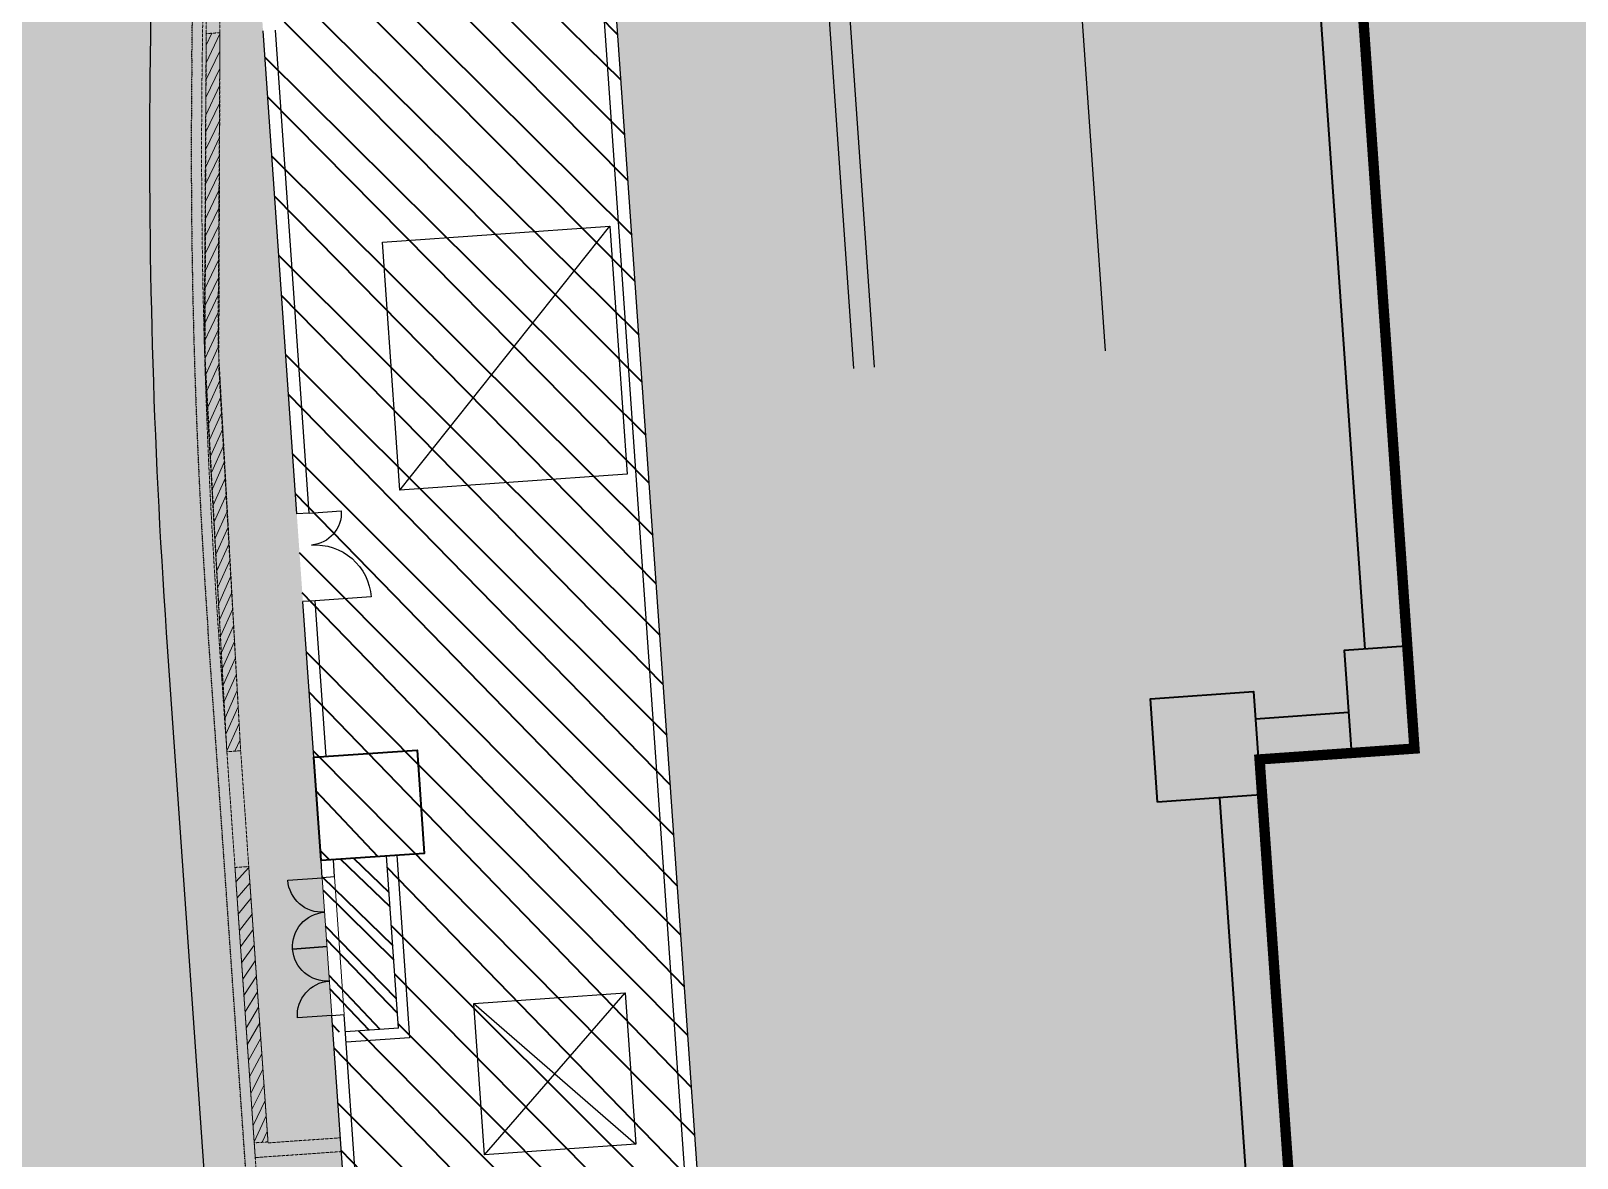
# Model space of a CAD drawing. Header units: millimetres. Extents: x 833941507 to 1669051331, y 817666127 to 1636299673.
# Drawn here: x 834623354 to 834645754, y 818005507 to 818021838 of the extents above; entities that cross this region are included whole.
import ezdxf

# ---------------------------------------------------------------- set-up
doc = ezdxf.new("R2010")
doc.units = ezdxf.units.MM
doc.header["$LTSCALE"] = 3
for name, pattern in [('CENTER', [2, 1.25, -0.25, 0.25, -0.25]), ('LB01__Road Marking$0$DASHED', [0.75, 0.5, -0.25]), ('LB01__Road Marking$0$x_160725 LB01 interim layout$0$Diag1003.1 - Rbt Give Way', [2, 1, -1])]:
    doc.linetypes.add(name, pattern=pattern)
for name, color, linetype in [('22INWA-a', 6, 'CENTER'), ('A-WSP-VOID', 7, 'Continuous'), ('LB01__Road Marking$0$MVA832_MARKING', 1, 'Continuous'), ('LB01__Road Marking$0$x_160725 LB01 interim layout$0$MVA813_KERB', 1, 'Continuous')]:
    doc.layers.add(name, color=color, linetype=linetype)
for name, color, linetype, lineweight in [('Hatch (CARR)', 252, 'Continuous', 35), ('Hatch (LTC&CB)', 252, 'Continuous', 35), ('LB01__Road Marking$0$AUDIT_D_190415114124-329', 1, 'Continuous', 13), ('UAJ-22INWA', 6, 'Continuous', 35), ('UAJ-22INWA-bw', 3, 'Continuous', 35), ('UAJ-23FLOR-a', 1, 'Continuous', 13), ('UAJ-23FLOR-h', 251, 'Continuous', 9), ('UAJ-28STRU', 6, 'Continuous', 35), ('UAJ-32INFR', 7, 'Continuous', 25)]:
    doc.layers.add(name, color=color, linetype=linetype, lineweight=lineweight)
pattern_1 = [(50.50453352453266, (0, 0), (-122.5033920604055, 100.9677247128733), [])]

# ---------------------------------------------------------------- blocks, each defined once
blk = doc.blocks.new('LB01__Road Marking')
at = {"layer": 'LB01__Road Marking$0$AUDIT_D_190415114124-329', "linetype": 'LB01__Road Marking$0$DASHED', "ltscale": 2}
h = blk.add_hatch(dxfattribs=at)
h.set_pattern_fill('ANSI31', color=1, scale=49.99999999999998, angle=5.504533524532665)
h.set_pattern_definition(pattern_1)
h.paths.add_polyline_path([(834626092.3002987, 818021812.8941047), (834626064.1813401, 818017332.4496337), (834626392.1565192, 818011408.4745038), (834626192.6434436, 818011394.5270108), (834625864.6682643, 818017318.5021405), (834625892.787223, 818021798.9466107)])
h = blk.add_hatch(dxfattribs=at)
h.set_pattern_fill('ANSI31', color=1, scale=49.99999999999998, angle=5.504533524532665)
h.set_pattern_definition(pattern_1)
h.paths.add_polyline_path([(834626509.3909454, 818009731.484716), (834626788.3408272, 818005741.2232002), (834626588.8277514, 818005727.2757062), (834626309.8778695, 818009717.537222)])
at = {"layer": 'LB01__Road Marking$0$AUDIT_D_190415114124-329', "color": 1, "linetype": 'LB01__Road Marking$0$DASHED', "ltscale": 2}
blk.add_lwpolyline([(834555318.1591753, 817944453.1774079), (834580737.082168, 817947038.8431497, 0.417165218876376), (834626756.804495, 818003324.4050797), (834626068.1776156, 818013174.9269414, -0.02081353460793768), (834625835.512824, 818021430.8118325), (834625986.5476931, 818032663.0675751), (834626097.2313513, 818040894.459167), (834626179.4511237, 818047009.0306418, -0.06065725439883298), (834626803.9749016, 818051620.4200101), (834627204.4459662, 818053151.8589801, -0.09611614066994158), (834632308.5718042, 818060851.6739492, 0.03630728790330327), (834634492.4323119, 818063421.1942466, -0.1453007424370353), (834645481.5527931, 818071778.4626138, -0.1453007424370353)], format="xyb", dxfattribs=at)
at = {"layer": 'LB01__Road Marking$0$AUDIT_D_190415114124-329', "color": 2, "linetype": 'LB01__Road Marking$0$DASHED', "ltscale": 2}
for points in [[(834627851.4153831, 818005600.9885689), (834626603.7700632, 818005513.5314173), (834626603.7618133, 818005513.6494285), (834626603.7700632, 818005513.5314173), (834626590.1722587, 818005708.0430921), (834626192.6434436, 818011394.5270107), (834625875.7253761, 818016950.4047486), (834625892.7872232, 818021798.9466107), (834625874.9493653, 818023381.7025017), (834625938.3886516, 818029193.2972944), (834625978.0058306, 818032102.4717876), (834626752.8144976, 818032091.9899377), (834626752.8144977, 818032091.9899377)], [(834627837.4301468, 818005800.4990027), (834626789.3330592, 818005727.0297366), (834626392.2458819, 818011407.1962087), (834626075.7454336, 818016955.7526846), (834626092.7911888, 818021799.7217054), (834626074.9616674, 818023381.7379167), (834626138.3737875, 818029190.8440505), (834626175.2641822, 818031899.7849152), (834626750.1090838, 818031892.0082368)]]:
    blk.add_lwpolyline(points, dxfattribs=at)
at = {"layer": 'LB01__Road Marking$0$AUDIT_D_190415114124-329', "color": 1, "linetype": 'LB01__Road Marking$0$DASHED', "ltscale": 2}
blk.add_lwpolyline([(834626092.3002987, 818021812.8941047), (834626064.1813401, 818017332.4496337), (834626392.1565192, 818011408.4745038), (834626192.6434436, 818011394.5270108), (834625864.6682643, 818017318.5021405), (834625892.787223, 818021798.9466107)], close=True, dxfattribs=at)
at = {"layer": 'LB01__Road Marking$0$AUDIT_D_190415114124-329', "color": 1, "linetype": 'LB01__Road Marking$0$DASHED', "ltscale": 2, "elevation": 6.869500669989714e-10}
blk.add_lwpolyline([(834626509.3909454, 818009731.484716), (834626788.3408272, 818005741.2232002), (834626588.8277514, 818005727.2757062), (834626309.8778695, 818009717.537222)], close=True, dxfattribs=at)
at = {"layer": 'LB01__Road Marking$0$MVA832_MARKING', "linetype": 'LB01__Road Marking$0$x_160725 LB01 interim layout$0$Diag1003.1 - Rbt Give Way'}
blk.add_lwpolyline([(834555302.9791975, 817944602.4073254), (834580722.3798147, 817947188.1216521, 0.4171831821632619), (834626607.3542099, 818003311.3049515), (834625918.5428087, 818013164.466323, -0.02081353460795715), (834625685.5263852, 818021432.8287959), (834625836.561252, 818032665.0843724), (834625947.2449101, 818040896.4759643), (834626029.4646826, 818047011.0474391, -0.06065725439838135), (834626658.8548793, 818051658.3697022), (834627061.9436901, 818053199.8191792, -0.09622347540446208), (834632201.6215752, 818060956.8483213, 0.03630728790355544), (834634371.3926781, 818063509.7911261, -0.1453007424376331), (834645428.4859407, 818071918.7619694)], format="xyb", dxfattribs=at)
at = {"layer": 'LB01__Road Marking$0$x_160725 LB01 interim layout$0$MVA813_KERB'}
blk.add_line((834638009.5440001, 818030214.0488069), (834638919.171709, 818017202.1961324), dxfattribs=at)
for points in [[(834635577.3276792, 818016968.5757554), (834634424.7627382, 818033455.546265, 0.07401028731806743), (834633478.913892, 818037323.8772167, 0.07401028731806743)], [(834635278.0580645, 818016947.6545277), (834634125.7272972, 818033431.2752787, 0.07394717688307897), (834633201.1633573, 818037210.4989098, 0.07394717688307897)], [(834555242.2592865, 817945199.3269954), (834580663.5774822, 817947785.2363821, 0.4172558377377308), (834626009.5557977, 818003258.8654162), (834625320.0035807, 818013122.6238494, -0.02081353460776735), (834625085.5806296, 818021440.8966492), (834625236.6154875, 818032673.1515614, -0.001969337003667856), (834625236.6976488, 818032677.8772377, -0.3181349123091513), (834627048.5979575, 818035197.4944578, -0.2810528539837441)]]:
    blk.add_lwpolyline(points, format="xyb", dxfattribs=at)
blk = doc.blocks.new('D1275')
at = {"layer": 'UAJ-32INFR'}
for p, q in [((1.192092895507812e-07, 810.0000003576279), (0, 1.192092895507812e-07)), ((1275.000000119209, -3.576278686523438e-07), (1275.000000119209, 464.9999995231628))]:
    blk.add_line(p, q, dxfattribs=at)
for centre, radius, start, end in [((0, 1.192092895507812e-07), 810.0000000221479, 0, 90), ((1275.000000119209, -4.76837158203125e-07), 464.9999999828543, 90, 180)]:
    blk.add_arc(centre, radius, start, end, dxfattribs=at)
blk = doc.blocks.new('GBP-LTC-LB01')
at = {"layer": 'UAJ-23FLOR-h'}
h = blk.add_hatch(dxfattribs=at)
h.set_pattern_fill('EARTH,_O', color=256, scale=180, angle=45.00000010501341)
h.set_pattern_definition([(45.00000010501341, (-1082349.699177861, 54794.90315568447), (-2.96267069188616e-06, 1616.446101792448), [1143, -1143]), (45.00000010501341, (-1082652.782822503, 55097.98679921505), (-2.96267069188616e-06, 1616.446101792448), [1143, -1143]), (45.00000010501341, (-1082955.866467144, 55401.07044274564), (-2.96267069188616e-06, 1616.446101792448), [1143, -1143]), (135.0000001050134, (-1082955.866467515, 55603.12620546969), (-1616.446101792448, -2.96267069188616e-06), [1143, -1143]), (135.0000001050134, (-1082652.782823984, 55906.20985011128), (-1616.446101792448, -2.96267069188616e-06), [1143, -1143]), (135.0000001050134, (-1082349.699180454, 56209.29349475286), (-1616.446101792448, -2.96267069188616e-06), [1143, -1143])])
h.paths.add_polyline_path([(834669469.2548146, 818015499.1701102), (834651080.8176275, 818014213.7929552), (834651091.333055, 818014066.030459), (834669479.7621983, 818015351.5226754)], flags=16)
edge = h.paths.add_edge_path()
edge.add_arc((834611763.613195, 818123015.0723449), 22001.28373588376, 94.00071865262937, 118.6886834190998)
edge.add_line((834601201.8916234, 818142315.5004095), (834593918.3367147, 818141228.3801512))
edge.add_arc((834611768.400262, 818123014.0298539), 25502.69251264854, 93.99715914630349, 134.4212748451599, ccw=False)
edge.add_line((834609990.6837641, 818148454.6872638), (834618164.3568528, 818149025.8389109))
edge.add_line((834618164.3568528, 818149025.8389109), (834618408.292444, 818145534.9100552))
edge.add_line((834618408.292444, 818145534.9100552), (834616365.4114578, 818145392.1596863))
edge.add_line((834616365.4114578, 818145392.1596863), (834616609.385029, 818141900.6873076))
edge.add_line((834616609.385029, 818141900.6873076), (834611621.5474902, 818141552.1522465))
edge.add_line((834611621.5474902, 818141552.1522465), (834611377.6128702, 818145043.0672039))
edge.add_line((834611377.6128702, 818145043.0672039), (834610228.6059371, 818144962.7428077))
h.paths.add_polyline_path([(834673232.9366938, 818197365.8783082), (834607546.4897544, 818192773.8917836), (834599172.4998745, 818174435.3001034), (834588349.0999149, 818152374.5000834), (834578621.5499489, 818133890.6500655), (834568418.2999822, 818115665.3000468), (834556456.700019, 818095618.300025), (834546606.4000474, 818080041.600007), (834532219.3000866, 818058623.7499806), (834523692.1501086, 818046595.7499651), (834515683.5001286, 818035708.4999502), (834508244.2001468, 818025929.8999366), (834500656.3001646, 818016266.0999228), (834489786.8001888, 818002934.0999027), (834483448.3002025, 817995421.2998908), (834478637.6002128, 817989841.6998823), (834458453.7502539, 817967379.2998452), (834441506.4997879, 817949096.357832), (834383075.7479855, 817886437.0757562), (834482026.687943, 817893354.5055006), (834551919.0356153, 817920008.6018127), (834634905.1297382, 817930637.1330649), (834634022.9972101, 817939309.3515325), (834633770.0685325, 817941795.8857912), (834633577.6912351, 817943687.0236263), (834508697.0405153, 817930983.6118022), (834507053.464672, 817930191.4384525), (834506409.4608335, 817939426.9553951), (834507656.9383341, 817945566.7269546), (834503417.0808368, 818006767.0327235), (834503064.3680854, 818011762.6720035), (834514052.9096247, 818025791.9353799), (834520784.6504849, 818034889.3491884), (834526318.8615147, 818042436.9444461), (834532381.6860782, 818050705.6283545), (834536345.7196504, 818056472.6778568), (834542258.4127678, 818065225.6191521), (834550405.86193, 818077286.9078631), (834561578.9964366, 818095001.9633045), (834574522.6610527, 818117080.0346472), (834587768.8781933, 818140310.2095475), (834609774.1305691, 818143594.9757913), (834610001.9653326, 818140335.8947712), (834634252.5395212, 818142031.4686226), (834636806.8958616, 818105492.469254), (834642791.4816118, 818105913.7478601), (834646278.5594581, 818056032.5832597), (834640293.170484, 818055614.1586573), (834643382.3380679, 818011424.9081372), (834641138.4146172, 818011267.9554363), (834645775.7848747, 817944927.8676329), (834639048.3570181, 817944243.5239328), (834640362.1165634, 817931328.1108725), (834651070.3910474, 817932706.91456), (834650587.6677916, 817936476.1291044), (834685105.7378002, 817940896.8578628), (834685588.4610578, 817937127.6433052), (834691373.7890701, 817937868.5701854)])
at = {"layer": '22INWA-a', "ltscale": 5, "const_width": 150, "flags": 128}
blk.add_lwpolyline([(834648790.5585468, 817968144.8010727), (834645868.1127554, 817967942.7185566), (834648790.5585468, 817968144.8010727), (834651277.0548606, 817932186.054306), (834646732.9119703, 817931602.6841583), (834552249.9020534, 817919488.4926492), (834509653.719406, 817903226.8796499), (834506670.2002928, 817945929.5476125), (834505134.9406862, 817946512.7590431), (834503326.1238061, 817972339.5114205), (834504156.5737509, 817972397.65377), (834501745.5432788, 818006830.7416781), (834502410.2590361, 818006877.2948229), (834493650.5402416, 818132199.4721122), (834495221.4466506, 818132309.2531987), (834492443.3530575, 818172005.4249322), (834498761.0000008, 818180933.000002, 0.1039453279364779), (834533697.0000086, 818164790.9999983, 0.0281485251874361), (834560518.0000027, 818159716.0000006), (834570883.0000095, 818156559.9999988, 0.01218113012787053), (834580152.0000002, 818154030, 0.0118168953345502), (834589679.9999993, 818153626.0000007, 0.01895900772234266), (834627610.0000029, 818154459.9999995), (834630540.0000026, 818155389.0000011), (834633307.5130115, 818155581.3607701), (834636812.9937819, 818105509.8540434), (834642798.3436269, 818105928.8853481), (834646290.2711654, 818056050.9699742), (834640304.3231351, 818055631.8967907), (834643398.1701388, 818011440.063687), (834641154.3077285, 818011282.972015), (834642938.4361839, 817985813.1960229), (834644624.4133606, 817985929.8185481), (834645081.8954498, 817979313.4479716), (834645868.1127554, 817967942.7185566)], format="xyb", close=True, dxfattribs=at)
at = {"layer": 'A-WSP-VOID'}
for p, q in [((834628698.6637144, 818015186.1685898, 0.01474395836796979), (834631739.5745792, 818019007.5375999, 0.01474395836796989)), ((834629770.0591002, 818007747.0263245, 0.02552314841705079), (834632118.1253648, 818005705.8049207, 0.02552314841705079)), ((834629923.4815307, 818005552.3824904, 0.02552314841705079), (834631964.7029324, 818007900.4487543, 0.1009334009518904))]:
    blk.add_line(p, q, dxfattribs=at)
for points, elevation in [([(834628447.6088285, 818018777.4039545), (834631739.5745792, 818019007.5376), (834631990.6294651, 818015416.3022354), (834628698.6637144, 818015186.1685901)], 0.01474395836796979), ([(834629770.0591002, 818007747.0263249), (834631964.7029347, 818007900.4487548), (834632118.1253648, 818005705.8049207), (834629923.4815307, 818005552.3824904)], 0.01474395836796989)]:
    blk.add_lwpolyline(points, close=True, dxfattribs=dict(at, elevation=elevation))
at = {"layer": 'UAJ-22INWA', "lineweight": -3}
for p, q in [((834633168.0229666, 818000455.8690993), (834630983.1469102, 818031709.6084659)), ((834633539.0133709, 817997730.1141388, 3.803477333433336e-09), (834631150.1559343, 818031901.7229791, 1.217779477275666e-07)), ((834627385.0367806, 818014853.303648), (834626895.855351, 818021850.8398398)), ((834627385.0367799, 818014853.303648), (834627205.4750117, 818014840.7509036)), ((834627473.952052, 818013581.4077896), (834627294.3902835, 818013568.8550451)), ((834627631.6055143, 818011326.2408166), (834627473.9520527, 818013581.4077896)), ((834627753.6461177, 818009580.5012714), (834627736.21174, 818009829.892768)), ((834628106.8658576, 818004527.8403097), (834627893.1210543, 818007585.3705139))]:
    blk.add_line(p, q, dxfattribs=at)
at = {"layer": 'UAJ-22INWA'}
blk.add_line((834641138.4595566, 818011268.0436451), (834643382.3378763, 818011424.9079072), dxfattribs=at)
at = {"layer": 'UAJ-22INWA', "lineweight": -3, "elevation": -6.869500669989615e-10}
for points in [[(834627205.4750302, 818014840.7509044), (834626716.2935829, 818021838.2870952)], [(834627452.0437732, 818011313.6880676), (834627294.3903054, 818013568.8550466)], [(834627753.6461177, 818009580.5012714), (834627574.0843501, 818009567.9485272), (834627556.649972, 818009817.3400232)], [(834627939.8568449, 818004335.725792), (834627713.5592905, 818007572.81777), (834627893.1210543, 818007585.3705139)]]:
    blk.add_lwpolyline(points, dxfattribs=at)
at = {"layer": 'UAJ-22INWA-bw', "lineweight": -3}
for p, q in [((834628653.9619097, 818009894.0505564), (834628838.7610294, 818007250.5022426)), ((834628838.7610292, 818007250.5022427), (834627921.0161016, 818007186.3435048))]:
    blk.add_line(p, q, dxfattribs=at)
at = {"layer": 'UAJ-22INWA-bw', "lineweight": -3, "elevation": -9.892986158387593e-10}
for points in [[(834628678.6843473, 818007389.677523), (834628504.3370855, 818009883.5906283)], [(834628678.6843472, 818007389.677523), (834627910.5554813, 818007335.9783118)]]:
    blk.add_lwpolyline(points, dxfattribs=at)
at = {"layer": 'UAJ-23FLOR-a'}
for p, q in [((834627574.0843501, 818009567.9485272), (834627713.4872743, 818007572.8127354)), ((834627893.1210543, 818007585.3705139), (834627753.6461176, 818009580.5012714))]:
    blk.add_line(p, q, dxfattribs=at)
at = {"layer": 'UAJ-32INFR', "elevation": -7.109701720581358e-10, "flags": 128}
for points in [[(834627643.8283554, 818008570.3836056), (834627145.0453904, 818008535.5141138, -0.4142135537535632), (834627608.958546, 818009069.1662197, -0.4142135623200233), (834627075.3064518, 818009533.0794042), (834627574.089091, 818009567.9488587)], [(834627713.5241055, 818007572.8153104), (834627214.7411405, 818007537.9458185, -0.4142135537535632), (834627678.6542962, 818008071.5979245, -0.4142135623200233), (834627145.0022019, 818008535.511109), (834627643.7848411, 818008570.3805635)]]:
    blk.add_lwpolyline(points, format="xyb", dxfattribs=at)
blk.add_blockref('LB01__Road Marking', (2.384185791015625e-07, 1.192092895507812e-07))
at = {"layer": 'UAJ-32INFR', "xscale": -1, "rotation": 273.998550001581}
blk.add_blockref('D1275', (834627473.952052, 818013581.4077897), dxfattribs=at)
blk = doc.blocks.new('GBP-STR-B01-L1')
at = {"layer": 'UAJ-28STRU'}
for p, q in [((834639631.0423305, 818056473.2497807), (834642678.5689977, 818012879.6426511)), ((834642442.063092, 818011960.9125555), (834641096.5470403, 818011866.8506625))]:
    blk.add_line(p, q, dxfattribs=at)
for points in [[(834508702.9475287, 817930984.505292), (834645775.5059664, 817944927.8061861), (834641137.7850451, 818011268.2691774), (834643381.7144042, 818011425.1370522), (834640292.345265, 818055617.2834207), (834646278.3357279, 818056035.7500606), (834645352.0679269, 818069285.6239934), (834643799.4765604, 818091494.7948761), (834642791.4622128, 818105914.0190067), (834636806.0699391, 818105495.5941848), (834634251.9350892, 818142031.426188), (834610016.1934161, 818140337.1619818), (834609788.3001149, 818143597.0804552), (834599871.3073, 818142116.9016232)], [(834640574.1336257, 818010727.3726621), (834641222.6940178, 818001450.0147915)]]:
    blk.add_lwpolyline(points, dxfattribs=at)
for points in [[(834642483.9055622, 818011362.3733451), (834643381.7144042, 818011425.1370522), (834643277.1082258, 818012921.4851224), (834642379.2993838, 818012858.7214154)], [(834639676.9292009, 818010664.6511602), (834639572.3229427, 818012160.9992225), (834641068.671006, 818012265.6054846), (834641173.277265, 818010769.2574185)], [(834627452.0889723, 818011313.6912273), (834628948.4370378, 818011418.2974851), (834629053.0432975, 818009921.9494207), (834627556.6952327, 818009817.3431606)]]:
    blk.add_lwpolyline(points, close=True, dxfattribs=at)

msp = doc.modelspace()

# ---------------------------------------------------------------- hatches: boundary and pattern name
at = {"layer": 'Hatch (CARR)'}
h = msp.add_hatch(dxfattribs=at)
h.set_pattern_fill('ANSI36', color=256, scale=150, angle=90)
h.set_pattern_definition([(135, (-187022.2791678905, -52565.43556797504), (-926.0889124852565, 252.5697034050701), [1190.625, -238.125, 0, -238.125])])
edge = h.paths.add_edge_path()
edge.add_line((834611924.5285674, 818109421.9795382), (834607685.9333189, 818109069.0317029))
edge.add_line((834607685.9333189, 818109069.0317029), (834607665.2085136, 818107991.0627096))
edge.add_arc((834589039.2587397, 818108445.5984795), 18631.49504860748, 309.865898157549, 358.6020678849919, ccw=False)
edge.add_arc((834615999.1085237, 818076947.9305882), 22831.05689388325, 131.1287194590977, 153.7989258374957)
edge.add_arc((834586528.4374498, 818091417.1166068), 10000.0226383043, 275.0745481675095, 333.9678967565785, ccw=False)
edge.add_line((834587412.9577368, 818081456.2895012), (834588264.1163628, 818069423.8069654))
edge.add_arc((834582903.8927284, 818050145.0407581), 20010.06806292654, 39.44810754976709, 74.46206477656318, ccw=False)
edge.add_arc((834615731.5683885, 818077154.0027018), 22500.40496489586, 219.4438065653649, 234.5202163538755)
edge.add_arc((834588161.6360995, 818038473.4132097), 25000.00734784145, 12.1660642206499, 54.520360264797375, ccw=False)
edge.add_arc((834582999.1828797, 818037622.7792686), 30226.87180901134, 2.0399708739242897, 11.679977439033507, ccw=False)
edge.add_line((834613206.8980196, 818038698.7557493), (834615631.2604762, 818004019.2636257))
edge.add_arc((834569688.7781495, 818001746.1404777), 45998.68227666659, -6.715735871121581, 2.8325470116383826, ccw=False)
edge.add_arc((834571414.0748671, 818001695.7862222), 44279.59500290213, 274.6272267813296, 353.08790164783454, ccw=False)
edge.add_line((834574986.2241068, 817957560.5136681), (834554838.43618, 817955511.3338273))
edge.add_line((834554838.43618, 817955511.3338273), (834555086.0693473, 817951969.0996875))
edge.add_line((834555086.0693473, 817951969.0996875), (834553985.1375787, 817951373.9306439))
edge.add_line((834553985.1375787, 817951373.9306439), (834556566.8998852, 817951132.0247827))
edge.add_line((834556566.8998852, 817951132.0247827), (834554870.825874, 817950512.5267926))
edge.add_line((834554870.825874, 817950512.5267926), (834555242.2592868, 817945199.3269953))
edge.add_line((834555242.2592868, 817945199.3269953), (834580663.5774826, 817947785.2363821))
edge.add_arc((834575886.0608323, 817997961.0018529), 50402.69939119431, 275.4390559034364, 360.000000000271)
edge.add_arc((834575886.0608389, 817997961.0018531), 50402.69938445091, 0, 6.033545123572209)
edge.add_line((834626009.5557979, 818003258.8654163), (834625320.0035809, 818013122.6238494))
edge.add_arc((834725073.7348828, 818020096.2917871), 99997.19472644464, 179.2295533322738, 183.9989754623971, ccw=False)
edge.add_line((834625085.5806298, 818021440.8966492), (834625236.697649, 818032677.8772377))
edge.add_arc((834627922.0571212, 818032658.0033417), 2685.43301283759, 108.9811807542396, 179.5759712670284, ccw=False)
edge.add_arc((834628204.4121966, 818032510.4798577), 2924.98455717082, 77.00889104197461, 113.27543302077399, ccw=False)
edge.add_line((834628861.9482889, 818035360.5993196), (834628476.3411659, 818040874.2326924))
edge.add_arc((834628077.503284, 818035877.398655), 5012.726010108237, 85.43643376848652, 98.7312967742884)
edge.add_arc((834628036.8578303, 818036256.3859787), 4631.993233472201, 98.94598531661237, 115.2556639829105)
edge.add_arc((834625847.2461665, 818040897.8163618), 499.9922731250711, 179.2291312922244, 295.2567071070752, ccw=False)
edge.add_line((834625347.2991458, 818040904.5431534), (834625429.5189184, 818047019.1146282))
edge.add_arc((834645427.711174, 818046750.2094804), 20000.00008677739, 165.3450134809267, 179.2296202883739, ccw=False)
edge.add_line((834626078.3747905, 818051810.1684713), (834626528.5514432, 818053531.6862797))
edge.add_arc((834626915.5387123, 818053430.4891769), 400.0000000177168, 10.695152377167176, 165.3453209340456, ccw=False)
edge.add_arc((834673015.6694742, 818062137.1754668), 46515.11955036519, 190.6951714240863, 201.3939059048265)
edge.add_line((834629705.6919295, 818045169.4946631), (834632608.6630743, 818049408.1890775))
edge.add_arc((834657538.9597654, 818054466.6885248), 25438.31971198219, 165.4360592545937, 191.4699240814062, ccw=False)
edge.add_arc((834645834.1093973, 818057254.4316806), 13410.80803601128, 134.7551571944779, 164.3886809634555, ccw=False)
edge.add_arc((834654069.5153738, 818049100.0720308), 25000.00000381124, 110.94916711504649, 134.9999999998068, ccw=False)
edge.add_line((834645131.0269992, 818072447.5221221), (834644597.6069973, 818080086.5705675))
edge.add_arc((834649926.7819381, 818053872.7880319), 26750.00000693784, 101.4914377666272, 112.9600991647533)
edge.add_arc((834639130.3294133, 818079447.9432485), 1011.218991569462, 186.4126899392967, 290.9488293182595, ccw=False)
edge.add_arc((834615732.2898611, 818077144.808664), 22500.00000909457, 5.586125076769975, 15.96051403662737)
edge.add_arc((834638326.3981731, 818083606.7178259), 1000.000000096708, 72.18054130292307, 195.9605569039716, ccw=False)
edge.add_arc((834652938.8698812, 818129065.9101906), 46749.99999867704, 252.1804366808144, 259.4591757909558)
edge.add_line((834644386.6088485, 818083104.8252262), (834643939.7361603, 818089497.1383101))
edge.add_arc((834650687.7391248, 818128671.741111), 39751.5414622157, 240.552645855678, 260.2264546383112, ccw=False)
edge.add_arc((834638496.4009235, 818107130.2430995), 14999.50979187298, 192.8811278257501, 240.6519724401148, ccw=False)
edge.add_line((834623874.3586586, 818103786.4168482), (834622817.4273343, 818108620.3345392))
edge.add_arc((834642767.1082911, 818112268.769777), 20280.55349256432, 185.5442359270914, 190.3638307884426, ccw=False)
edge.add_line((834622581.4291993, 818110309.3796762), (834612780.934843, 818109493.2924905))
edge.add_arc((834641861.4179806, 818113470.7547268), 29351.23004846225, 187.7882635547602, 192.6445844580893)
edge.add_line((834613222.0515536, 818107045.6947254), (834612137.9938439, 818106966.7564445))
edge.add_arc((834678301.9925529, 818113956.1661862), 66532.14691934951, 183.9077542116084, 186.0302271486492, ccw=False)
edge = h.paths.add_edge_path(flags=16)
edge.add_arc((834615731.2891132, 818077153.7044541), 12500, 0, 180)
edge.add_arc((834615731.2891132, 818077153.7044541), 12500, 180, 360)
edge = h.paths.add_edge_path(flags=16)
edge.add_line((834611868.9525105, 818104450.8138934), (834613972.7539883, 818104597.8847685))
edge.add_line((834613972.7539883, 818104597.8847685), (834614793.1774402, 818100839.5302539))
edge.add_arc((834613826.0732937, 818100578.154647), 1001.802195056169, -85.30379685559512, 15.123792415676405, ccw=False)
edge.add_arc((834619584.2630095, 818044960.8780395), 54912.98870505806, 95.93306834801301, 97.32695457863969)
edge.add_arc((834612511.2219769, 818100425.7467451), 1002.709727811401, 172.2733697093307, 273.99854999629923, ccw=False)
edge.add_arc((834561933.955179, 818106999.5461824), 49999.99994777545, 352.6009145688089, 357.078101614923)
edge = h.paths.add_edge_path(flags=16)
edge.add_line((834620090.9091382, 818049922.9776292), (834618289.6580604, 818049797.0548971))
edge.add_arc((834580970.7048192, 818042316.7731427), 38061.25176798405, 11.33427539532187, 15.91795170803397)
edge.add_arc((834591802.8816204, 818043743.072171), 27300.13400988516, 19.27623700822855, 22.15258949295576)
edge.add_arc((834617550.8908839, 818054225.7946192), 499.9999998739989, 94.53759005294211, 202.1525944576026, ccw=False)
edge.add_arc((834615731.2890984, 818077153.7045648), 22500.00011170959, 274.5375897114041, 280.0526075713317)
edge.add_arc((834619745.9927177, 818054506.8027898), 500.0000004199199, -8.861719909792726, 100.05260729722511, ccw=False)
edge.add_arc((834638671.9807276, 818051564.0583891), 18653.40096255677, 171.1626590973889, 185.0472684119796)
edge = h.paths.add_edge_path(flags=16)
edge.add_line((834620198.0613732, 818047424.3669351), (834618701.7133052, 818047319.7607301))
edge.add_line((834618701.7133052, 818047319.7607301), (834619053.6485708, 818042377.7867736))
edge.add_line((834619053.6485708, 818042377.7867736), (834619277.5450168, 818039251.2414795))
edge.add_line((834619277.5450168, 818039251.2414795), (834621789.2390194, 818004177.3258013))
edge.add_arc((834571670.8950224, 818002621.7047793), 50142.48061041492, -82.8094267226162, 1.7778303358081757, ccw=False)
edge.add_line((834577947.2294141, 817952873.5793033), (834554875.8287184, 817950440.9631954))
edge.add_line((834554875.8287184, 817950440.9631954), (834554896.5956267, 817950143.9012471))
edge.add_line((834554896.5956267, 817950143.9012471), (834580030.4609287, 817952804.2608175))
edge.add_arc((834573485.4272178, 818001019.3171521), 48657.26177690306, 277.7304593452858, 360.0000000001403)
edge.add_line((834622142.6889946, 818001019.3171523), (834619659.9161898, 818038109.1768906))
edge.add_arc((834783609.8433712, 818029932.1045521), 164153.7180048101, 174.3889035222556, 177.144714625774, ccw=False)
edge.add_arc((834619491.2976546, 818046225.8154538), 789.836621362968, 342.0455665106547, 367.1703407386046)
edge.add_line((834620274.9573171, 818046324.4025819), (834620198.0613732, 818047424.3669351))
h = msp.add_hatch(dxfattribs=at)
h.set_pattern_fill('ANSI32', color=256, scale=100, angle=90)
h.set_pattern_definition([(135, (0, 0), (-673.5192090801866, -673.5192090801866), []), (135, (2.749411666127753e-14, 449.013), (-673.5192090801866, -673.5192090801866), [])])
h.paths.add_polyline_path([(834631150.1559342, 818031901.722979), (834628328.9788228, 818031704.5010633), (834628341.5315738, 818031524.9392954), (834626744.7140235, 818031413.319543), (834626688.4526601, 818027254.5320952), (834627162.2662148, 818027287.6552955), (834627282.5633473, 818025566.855017), (834626665.6183771, 818025523.7258339), (834626663.1898122, 818025343.1167573), (834627868.8084955, 818025427.3987466), (834628008.2834334, 818023432.2679653), (834626611.6918808, 818023334.6354522), (834627556.695233, 818009817.3431606), (834628504.2926164, 818009883.5875195), (834628678.6843473, 818007389.6775229), (834627730.9936407, 818007323.4266746), (834627939.8568449, 818004335.725792), (834628413.7003994, 818004368.8510959), (834628547.9315685, 818002448.5575745), (834630731.9399245, 818002601.2227749), (834630724.9661775, 818002700.9793125), (834633179.5161983, 818002872.5711827)])
h = msp.add_hatch(dxfattribs=at)
h.set_pattern_fill('ANSI32', color=256, scale=50, angle=90)
h.set_pattern_definition([(135, (0, 0), (-336.7596045400933, -336.7596045400933), []), (135, (1.374705833063876e-14, 224.5065), (-336.7596045400933, -336.7596045400933), [])])
h.paths.add_polyline_path([(834628504.2926164, 818009883.5875195), (834627556.695233, 818009817.3431606), (834627730.9936407, 818007323.4266746), (834628678.6843473, 818007389.6775229)])
at = {"layer": 'Hatch (LTC&CB)'}
h = msp.add_hatch(dxfattribs=at)
h.set_pattern_fill('ANSI38', color=256, scale=100)
h.set_pattern_definition([(318.9998376927443, (834479093.7342951, 818230174.1493032), (208.2994204990571, 239.6197016519238), []), (48.99983769274426, (834479093.7342951, 818230174.1493032), (176.9791393461904, 687.5388238029047), [793.75, -476.25])])
edge = h.paths.add_edge_path()
edge.add_line((834601196.1932279, 818142314.5248821), (834603754.2640262, 818142696.3710381))
edge.add_line((834603754.2640262, 818142696.3710381), (834603901.899728, 818141707.3292294))
edge.add_line((834603901.899728, 818141707.3292294), (834603810.4683098, 818141693.6886882))
edge.add_arc((834611763.2944388, 818123016.3620529), 20299.99935169609, 113.0643579575305, 141.3575808429331)
edge.add_line((834595907.8101043, 818135692.8596053), (834595395.44903, 818135656.8608108))
edge.add_line((834595395.44903, 818135656.8608108), (834583111.7173193, 818114341.0318873))
edge.add_line((834583111.7173193, 818114341.0318873), (834578121.5842528, 818106513.8910732))
edge.add_line((834578121.5842528, 818106513.8910732), (834575731.6542978, 818102809.499759))
edge.add_line((834575731.6542978, 818102809.499759), (834574387.4489166, 818100725.9814435))
edge.add_line((834574387.4489166, 818100725.9814435), (834573113.9765022, 818098752.0992287))
edge.add_line((834573113.9765022, 818098752.0992287), (834573145.2547638, 818098730.6477773))
edge.add_line((834573145.2547638, 818098730.6477773), (834569989.114683, 818093770.2015171))
edge.add_line((834569989.114683, 818093770.2015171), (834566534.9997851, 818088385.676982))
edge.add_line((834566534.9997851, 818088385.676982), (834566514.0877519, 818088398.2967066))
edge.add_line((834566514.0877519, 818088398.2967066), (834558743.6087797, 818076256.6317656))
edge.add_line((834558743.6087797, 818076256.6317656), (834557653.4005865, 818074495.7072132))
edge.add_line((834557653.4005865, 818074495.7072132), (834553498.9169745, 818068288.5571573))
edge.add_line((834553498.9169745, 818068288.5571573), (834548580.861871, 818060932.1282293))
edge.add_line((834548580.861871, 818060932.1282293), (834544328.2635252, 818054726.3367485))
edge.add_line((834544328.2635252, 818054726.3367485), (834544332.1488035, 818054704.6644962))
edge.add_line((834544332.1488035, 818054704.6644962), (834540324.5978602, 818048716.6949816))
edge.add_line((834540324.5978602, 818048716.6949816), (834541041.3244038, 818048232.540333))
edge.add_line((834541041.3244038, 818048232.540333), (834540089.7288045, 818046823.8296406))
edge.add_line((834540089.7288045, 818046823.8296406), (834539737.5511322, 818047061.7285419))
edge.add_line((834539737.5511322, 818047061.7285419), (834533115.7546033, 818038377.7374016))
edge.add_line((834533115.7546033, 818038377.7374016), (834515220.9619001, 818015146.6305978))
edge.add_arc((834538026.0069846, 818000636.2612507), 27029.99999804167, 147.5322628657497, 176.1870880981713)
edge.add_line((834511055.837681, 818002433.7226919), (834511444.9861017, 817996891.2334589))
edge.add_line((834511444.9861017, 817996891.2334589), (834511474.1084727, 817996474.6528435))
edge.add_line((834511474.1084727, 817996474.6528435), (834508641.2167096, 817996276.6106825))
edge.add_line((834508641.2167096, 817996276.6106825), (834508910.6816144, 817992422.053122))
edge.add_line((834508910.6816144, 817992422.053122), (834511353.3752296, 817992955.9577066))
edge.add_line((834511353.3752296, 817992955.9577066), (834513357.6638721, 817964213.0085849))
edge.add_line((834513357.6638721, 817964213.0085849), (834513308.9477361, 817964209.6026397))
edge.add_line((834513308.9477361, 817964209.6026397), (834513879.4049544, 817955918.7523347))
edge.add_line((834513879.4049544, 817955918.7523347), (834514876.6139696, 817955988.4575205))
edge.add_line((834514876.6139696, 817955988.4575205), (834515053.0661077, 817953464.409199))
edge.add_arc((834528221.0653924, 817954382.9922421), 13199.99999874826, 183.9904169536054, 259.8372334186261)
edge.add_line((834525891.9897077, 817941390.0939349), (834525974.5254321, 817940578.7091386))
edge.add_line((834525974.5254321, 817940578.7091386), (834555356.336757, 817943567.4939791))
edge.add_line((834555356.336757, 817943567.4939791), (834594711.6949315, 817947570.8029128))
edge.add_line((834594711.6949315, 817947570.8029128), (834594754.1988673, 817947152.9591447))
edge.add_line((834594754.1988673, 817947152.9591447), (834616096.9028597, 817949323.9834652))
edge.add_line((834616096.9028597, 817949323.9834652), (834631854.2065201, 817950926.8492302))
edge.add_line((834631854.2065201, 817950926.8492302), (834631836.7081357, 817951177.1563083))
edge.add_line((834631836.7081357, 817951177.1563083), (834639760.382062, 817951731.0818821))
edge.add_line((834639760.382062, 817951731.0818821), (834640506.9704407, 817944391.5874598))
edge.add_line((834640506.9704407, 817944391.5874598), (834508703.5709968, 817930984.2761916))
edge.add_line((834508703.5709968, 817930984.2761916), (834508663.5146245, 817930982.1632618))
edge.add_line((834508663.5146245, 817930982.1632618), (834507053.4646711, 817930191.4384522))
edge.add_line((834507053.4646711, 817930191.4384522), (834506409.4608326, 817939426.9553951))
edge.add_line((834506409.4608326, 817939426.9553951), (834507674.9508276, 817945699.3234407))
edge.add_line((834507674.9508276, 817945699.3234407), (834503067.5031257, 818011766.6800821))
edge.add_line((834503067.5031257, 818011766.6800821), (834515005.9420724, 818027008.3036696))
edge.add_line((834515005.9420724, 818027008.3036696), (834526318.8603592, 818042436.9452374))
edge.add_line((834526318.8603592, 818042436.9452374), (834533248.4343333, 818051887.545926))
edge.add_line((834533248.4343333, 818051887.545926), (834545204.9352987, 818069586.3738981))
edge.add_line((834545204.9352987, 818069586.3738981), (834551695.4067936, 818079200.6226892))
edge.add_line((834551695.4067936, 818079200.6226892), (834551700.6621838, 818079300.5666262))
edge.add_line((834551700.6621838, 818079300.5666262), (834554860.111537, 818084257.5104706))
edge.add_line((834554860.111537, 818084257.5104706), (834556162.9385583, 818086301.5433419))
edge.add_line((834556162.9385583, 818086301.5433419), (834561579.1108731, 818095002.152886))
edge.add_line((834561579.1108731, 818095002.152886), (834564610.1881032, 818100023.5882319))
edge.add_line((834564610.1881032, 818100023.5882319), (834566711.8413072, 818103505.2825594))
edge.add_line((834566711.8413072, 818103505.2825594), (834567220.9571147, 818104369.6755948))
edge.add_line((834567220.9571147, 818104369.6755948), (834571219.8492384, 818111331.3275263))
edge.add_line((834571219.8492384, 818111331.3275263), (834579233.5847297, 818125278.3035975))
edge.add_line((834579233.5847297, 818125278.3035975), (834584805.1873057, 818135090.7915635))
edge.add_line((834584805.1873057, 818135090.7915635), (834587768.4359322, 818140310.1481816))
edge.add_line((834587768.4359322, 818140310.1481816), (834593953.3663634, 818141233.3798261))
edge.add_arc((834611682.4142298, 818123278.8372545), 25232.61257183928, 93.84603158733529, 134.6379365759465, ccw=False)
edge.add_line((834609989.9237372, 818148454.6235011), (834618164.07139, 818149025.8201461))
edge.add_line((834618164.07139, 818149025.8201461), (834618408.0113981, 818145534.900405))
edge.add_line((834618408.0113981, 818145534.900405), (834616365.1302586, 818145392.1522276))
edge.add_line((834616365.1302586, 818145392.1522276), (834616609.1098313, 818141900.6663029))
edge.add_line((834616609.1098313, 818141900.6663029), (834611621.272795, 818141552.1240568))
edge.add_line((834611621.272795, 818141552.1240568), (834611377.3331451, 818145043.038663))
edge.add_arc((834611845.1982398, 818122938.1113777), 22109.8780646978, 91.21252121934131, 118.7925777614652)
h = msp.add_hatch(color=256, dxfattribs=at)
h.dxf.hatch_style = 1
edge = h.paths.add_edge_path()
edge.add_line((834612214.6375813, 817949110.0002185), (834612172.1336489, 817949527.8439448))
edge.add_line((834612172.1336489, 817949527.8439448), (834610540.982439, 817949361.9198486))
edge.add_line((834610540.982439, 817949361.9198486), (834610125.2551692, 817955305.2055875))
edge.add_line((834610125.2551692, 817955305.2055875), (834611591.1819384, 817956523.4515793))
edge.add_line((834611591.1819384, 817956523.4515793), (834620590.7671256, 817957152.4729878))
edge.add_line((834620590.7671256, 817957152.4729878), (834620675.6528503, 817959016.2771101))
edge.add_line((834620675.6528503, 817959016.2771101), (834619013.2072828, 817959619.5505978))
edge.add_line((834619013.2072828, 817959619.5505978), (834618970.1472836, 817958892.0707971))
edge.add_line((834618970.1472836, 817958892.0707971), (834616222.309842, 817958696.7011107))
edge.add_line((834616222.309842, 817958696.7011107), (834615825.3826407, 817964723.4096224))
edge.add_line((834615825.3826407, 817964723.4096224), (834618845.102228, 817968731.5252159))
edge.add_line((834618845.102228, 817968731.5252159), (834622843.9141976, 817969034.4134744))
edge.add_line((834622843.9141976, 817969034.4134744), (834623164.4532439, 817964450.607226))
edge.add_line((834623164.4532439, 817964450.607226), (834625502.4981271, 817964614.049624))
edge.add_line((834625502.4981271, 817964614.049624), (834625828.9228436, 817959944.6804245))
edge.add_line((834625828.9228436, 817959944.6804245), (834634803.4036009, 817960572.0654542))
edge.add_line((834634803.4036009, 817960572.0654542), (834633575.2073323, 817978140.9004546))
edge.add_line((834633575.2073323, 817978140.9004546), (834631285.9313377, 817977980.8625063))
edge.add_line((834631285.9313377, 817977980.8625063), (834631280.7010247, 817978055.6799079))
edge.add_line((834631280.7010247, 817978055.6799079), (834629963.9084734, 817977963.6259617))
edge.add_line((834629963.9084734, 817977963.6259617), (834629278.7370969, 817987764.7162553))
edge.add_line((834629278.7370969, 817987764.7162553), (834630575.5720872, 817987855.3749666))
edge.add_line((834630575.5720872, 817987855.3749666), (834630235.9597851, 817993000.3354576))
edge.add_line((834630235.9597851, 817993000.3354576), (834630609.3495743, 817993026.4347783))
edge.add_line((834630609.3495743, 817993026.4347783), (834630389.6716566, 817996168.7759436))
edge.add_line((834630389.6716566, 817996168.7759436), (834630369.7134746, 817996167.3807136))
edge.add_line((834630369.7134746, 817996167.3807136), (834630344.4061656, 817996529.3912042))
edge.add_line((834630344.4061656, 817996529.3912042), (834631805.8454168, 817996631.5570185))
edge.add_line((834631805.8454168, 817996631.5570185), (834631888.876698, 817995443.8538494))
edge.add_line((834631888.876698, 817995443.8538494), (834633724.239446, 817995072.431741))
edge.add_line((834633724.239446, 817995072.431741), (834631150.1559343, 818031901.7229791))
edge.add_line((834631150.1559343, 818031901.7229791), (834629476.179728, 818031784.6992047))
edge.add_line((834629476.179728, 818031784.6992047), (834629384.084733, 818033101.5160028))
edge.add_line((834629384.084733, 818033101.5160028), (834629101.5193477, 818033081.7542199))
edge.add_line((834629101.5193477, 818033081.7542199), (834628452.6940117, 818042359.0336378))
edge.add_line((834628452.6940117, 818042359.0336378), (834627691.5720665, 818042305.8253493))
edge.add_line((834627691.5720665, 818042305.8253493), (834627586.9638195, 818043802.2018669))
edge.add_line((834627586.9638195, 818043802.2018669), (834629083.2834291, 818043906.8061367))
edge.add_line((834629083.2834291, 818043906.8061367), (834634922.5486019, 818052432.7993287))
edge.add_line((834634922.5486019, 818052432.7993287), (834635011.6745062, 818051157.8906631))
edge.add_line((834635011.6745062, 818051157.8906631), (834636432.6195279, 818051257.2257228))
edge.add_line((834636432.6195279, 818051257.2257228), (834636182.959632, 818054828.5091127))
edge.add_line((834636182.959632, 818054828.5091127), (834638083.9152257, 818054961.4011304))
edge.add_line((834638083.9152257, 818054961.4011304), (834637871.4183159, 818058001.0802438))
edge.add_line((834637871.4183159, 818058001.0802438), (834640529.3253189, 818058186.8921846))
edge.add_line((834640529.3253189, 818058186.8921846), (834640330.6145107, 818061029.3436989))
edge.add_line((834640330.6145107, 818061029.3436989), (834641998.217142, 818060691.8711828))
edge.add_line((834641998.217142, 818060691.8711828), (834641928.4389147, 818061690.1093589))
edge.add_line((834641928.4389147, 818061690.1093589), (834643813.5705367, 818061323.6424457))
edge.add_line((834643813.5705367, 818061323.6424457), (834643801.3727725, 818061498.1262876))
edge.add_line((834643801.3727725, 818061498.1262876), (834643766.458063, 818061495.6843451))
edge.add_line((834643766.458063, 818061495.6843451), (834643266.9685764, 818068641.1994001))
edge.add_arc((834654060.8209449, 818049124.8102661), 22302.39210890619, 114.6945746145962, 118.945492097803, ccw=False)
edge.add_line((834644743.3042742, 818069387.5982498), (834645326.8805841, 818069645.9184135))
edge.add_line((834645326.8805841, 818069645.9184135), (834646278.9591959, 818056035.5209601))
edge.add_line((834646278.9591959, 818056035.5209601), (834640292.9687338, 818055617.0543199))
edge.add_line((834640292.9687338, 818055617.0543199), (834643382.3378763, 818011424.9079072))
edge.add_line((834643382.3378763, 818011424.9079072), (834641138.4595566, 818011268.0436451))
edge.add_line((834641138.4595566, 818011268.0436451), (834645776.1294343, 817944927.5770856))
edge.add_line((834645776.1294343, 817944927.5770856), (834640606.4570531, 817944401.7074414))
edge.add_line((834640606.4570531, 817944401.7074414), (834639850.0633321, 817951837.5953469))
edge.add_line((834639850.0633321, 817951837.5953469), (834631650.1726205, 817951264.3601016))
edge.add_line((834631650.1726205, 817951264.3601016), (834631662.4822836, 817951088.2755091))
edge.add_line((834631662.4822836, 817951088.2755091), (834612214.6375813, 817949110.0002185))
h = msp.add_hatch(color=256, dxfattribs=at)
h.dxf.hatch_style = 1
edge = h.paths.add_edge_path()
edge.add_line((834627048.6055906, 818035197.4767082), (834626823.3035786, 818032922.464336))
edge.add_line((834626823.3035786, 818032922.464336), (834626740.5772477, 818032916.6811283))
edge.add_line((834626740.5772477, 818032916.6811283), (834626761.0836354, 818032623.345968))
edge.add_line((834626761.0836354, 818032623.345968), (834626688.4526601, 818027254.5320953))
edge.add_line((834626688.4526601, 818027254.5320953), (834627162.2662148, 818027287.6552955))
edge.add_line((834627162.2662148, 818027287.6552955), (834627282.5633475, 818025566.855017))
edge.add_line((834627282.5633475, 818025566.855017), (834626665.6183772, 818025523.7258339))
edge.add_line((834626665.6183772, 818025523.7258339), (834626663.1898122, 818025343.1167516))
edge.add_line((834626663.1898122, 818025343.1167516), (834626802.6648332, 818023347.9859334))
edge.add_line((834626802.6648332, 818023347.9859334), (834626611.6918808, 818023334.6354522))
edge.add_line((834626611.6918808, 818023334.6354522), (834627939.8568449, 818004335.725792))
edge.add_line((834627939.8568449, 818004335.725792), (834628413.7003994, 818004368.851096))
edge.add_line((834628413.7003994, 818004368.851096), (834628535.3917954, 818002628.1065162))
edge.add_line((834628535.3917954, 818002628.1065162), (834628061.5482428, 818002594.9812179))
edge.add_line((834628061.5482428, 818002594.9812179), (834628532.5434663, 817995857.5913022))
edge.add_line((834628532.5434663, 817995857.5913022), (834630202.7847583, 817995974.3434752))
edge.add_line((834630202.7847583, 817995974.3434752), (834630326.2043561, 817994208.6516556))
edge.add_line((834630326.2043561, 817994208.6516556), (834627646.6806614, 817994021.3492485))
edge.add_line((834627646.6806614, 817994021.3492485), (834627528.9496328, 817992720.5598462))
edge.add_arc((834574691.3597147, 817998158.4512757), 53116.6788451996, 342.04422184759096, 354.123972514747, ccw=False)
edge.add_line((834625220.9767747, 817981783.4895561), (834625269.1972772, 817981093.7289158))
edge.add_line((834625269.1972772, 817981093.7289158), (834629543.7608265, 817981392.5536895))
edge.add_line((834629543.7608265, 817981392.5536895), (834629854.4391514, 817976948.5205013))
edge.add_line((834629854.4391514, 817976948.5205013), (834628207.8954535, 817976833.4144695))
edge.add_line((834628207.8954535, 817976833.4144695), (834628143.0396066, 817977761.1502687))
edge.add_line((834628143.0396066, 817977761.1502687), (834623580.9770592, 817977442.2270772))
edge.add_arc((834568853.8703967, 818001141.796137), 59638.29120009088, 332.58267856857367, 336.58497992882474, ccw=False)
edge.add_line((834621793.3632252, 817973680.2616509), (834620611.7634478, 817971648.9266284))
edge.add_line((834620611.7634478, 817971648.9266284), (834620124.5130982, 817970775.4788325))
edge.add_arc((834575971.1344049, 817997893.8966199), 51816.30470548272, 320.22778151992856, 328.44230735779234, ccw=False)
edge.add_line((834615796.8254075, 817964745.0841299), (834615977.333419, 817962163.0564457))
edge.add_line((834615977.333419, 817962163.0564457), (834613319.841407, 817961977.277379))
edge.add_arc((834576227.4423053, 817997591.5320718), 51421.99148648958, 305.9093794737083, 316.16467704694713, ccw=False)
edge.add_line((834606386.695102, 817955942.5143261), (834606452.7408731, 817954997.8645345))
edge.add_line((834606452.7408731, 817954997.8645345), (834604923.559093, 817954890.9630008))
edge.add_arc((834515834.8983518, 818095482.9064952), 166441.8338285359, 301.12984242202333, 302.3611400986692, ccw=False)
edge.add_arc((834585978.1532656, 817980307.1441522), 31592.9534913414, 295.2827171410054, 300.2248325707806, ccw=False)
edge.add_line((834599471.0340397, 817951740.4348786), (834599205.8720083, 817951605.8382611))
edge.add_line((834599205.8720083, 817951605.8382611), (834598350.64411, 817951192.1241022))
edge.add_line((834598350.64411, 817951192.1241022), (834596271.5562094, 817950220.4794042))
edge.add_line((834596271.5562094, 817950220.4794042), (834596504.1352893, 817947934.0625533))
edge.add_line((834596504.1352893, 817947934.0625533), (834555343.7784239, 817943747.1381477))
edge.add_line((834555343.7784239, 817943747.1381477), (834555242.2592868, 817945199.3269954))
edge.add_line((834555242.2592868, 817945199.3269954), (834580663.5774826, 817947785.2363822))
edge.add_arc((834575886.0608318, 817997961.0018533), 50402.69939159552, 275.4390559039375, 359.9999999998644)
edge.add_arc((834575886.0608424, 817997961.0018532), 50402.69938099384, 0, 6.033545123850517)
edge.add_line((834626009.5557979, 818003258.8654163), (834625320.0035809, 818013122.6238495))
edge.add_arc((834725073.7348845, 818020096.2917873), 99997.1947281095, 179.2295533322867, 183.9989754623305, ccw=False)
edge.add_line((834625085.5806298, 818021440.8966494), (834625236.6154877, 818032673.1515614))
edge.add_arc((834627922.131651, 818032657.8952187), 2685.559498428695, 108.98193407520071, 179.6745077713304, ccw=False)
edge.add_arc((834627048.5889894, 818035197.4482911), 0.03291093054524347, 288.9820364280557, 419.7066343212142)

# ---------------------------------------------------------------- block references
for name in ['GBP-STR-B01-L1', 'GBP-LTC-LB01']:
    msp.add_blockref(name, (0, 0))

doc.saveas('drawing.dxf')
